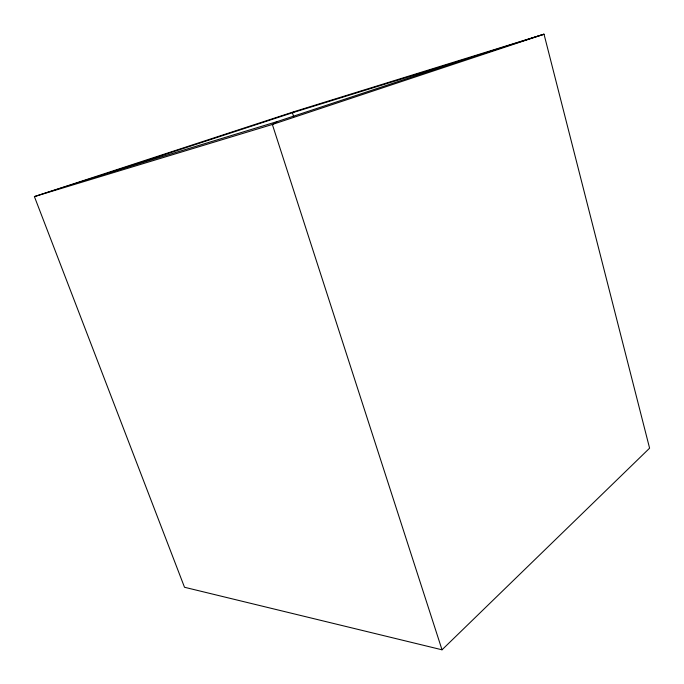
<?xml version="1.0" encoding="UTF-8"?>
<svg xmlns="http://www.w3.org/2000/svg" width="684" height="684" viewBox="0 0 684 684"><rect width="100%" height="100%" fill="white"/><g stroke="black" fill="none" stroke-linecap="round" stroke-linejoin="round"><path stroke-width="1.03" d="M442.018 649.8L649.595 448.182L544.019 34.2L294.522 111.535L34.405 196.599L184.509 587.265L442.018 649.8L272.36 124.479L277.482 121.487L466.095 59.038L544.019 34.2L272.36 124.479L34.405 196.599L109.389 172.701L292.436 112.749L466.095 59.038M294.522 111.535L292.436 112.749L293.718 116.784M109.389 172.701L277.482 121.487"/></g></svg>
